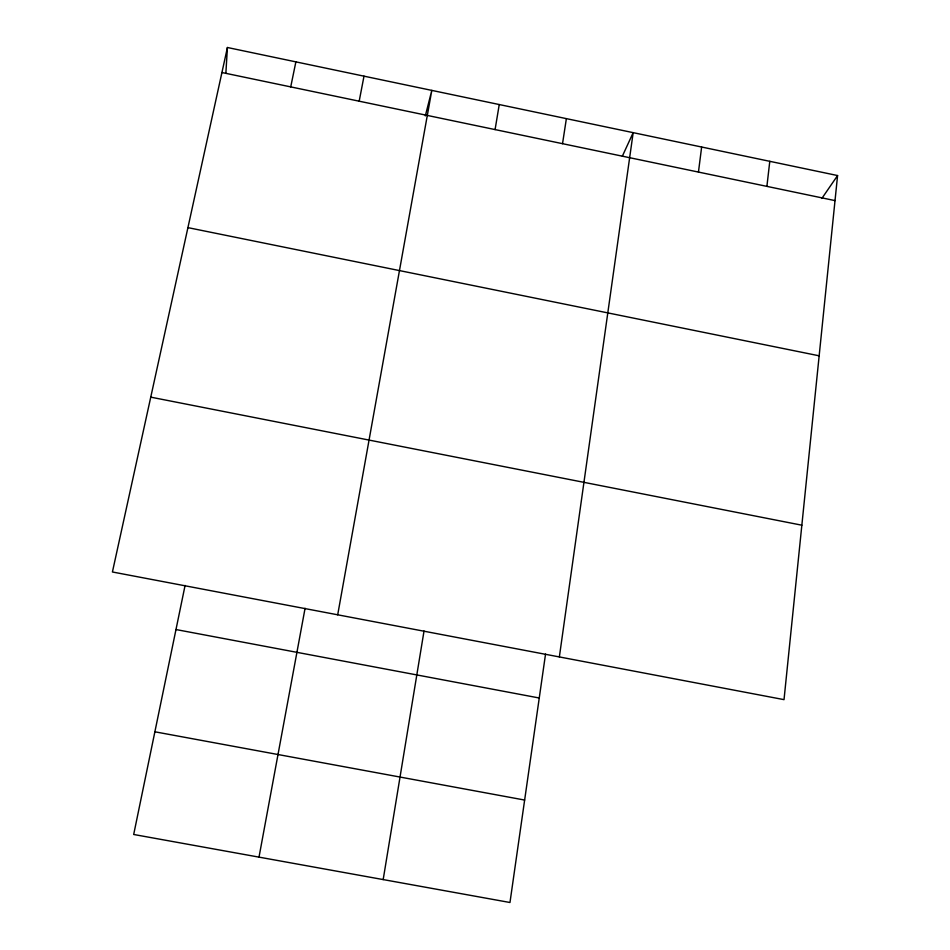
<?xml version="1.0" encoding="UTF-8"?>
<svg xmlns="http://www.w3.org/2000/svg" width="950" height="950" viewBox="0 0 950 950"><rect width="100%" height="100%" fill="white"/><g stroke="black" fill="none" stroke-linecap="round" stroke-linejoin="round"><path stroke-width="1.43" d="M225.862 73.328L227.418 47.5L837.579 175.548L784.023 699.639L112.421 571.983L227.418 47.5M766.899 186.366L769.785 161.322M698.452 172.069L701.646 147.024M559.36 656.937L633.175 132.656L622.357 156.168M545.538 654.087L509.972 902.5L133.689 834.48L185.084 585.438M562.531 143.676L566.378 118.631M383.183 879.581L424.032 630.99M495.081 129.58L499.249 104.548M337.701 614.804L431.799 90.393L425.327 115.9M259.006 857.137L305.081 608.249M359.183 101.187L364.004 76.166M290.724 86.889L295.877 61.869M821.869 198.408L837.579 175.548M154.886 731.797L524.638 800.054M175.976 629.541L539.244 698.001M150.753 397.147L801.847 525.196M187.922 227.632L819.161 355.811M221.932 72.521L835.014 200.604"/></g></svg>
